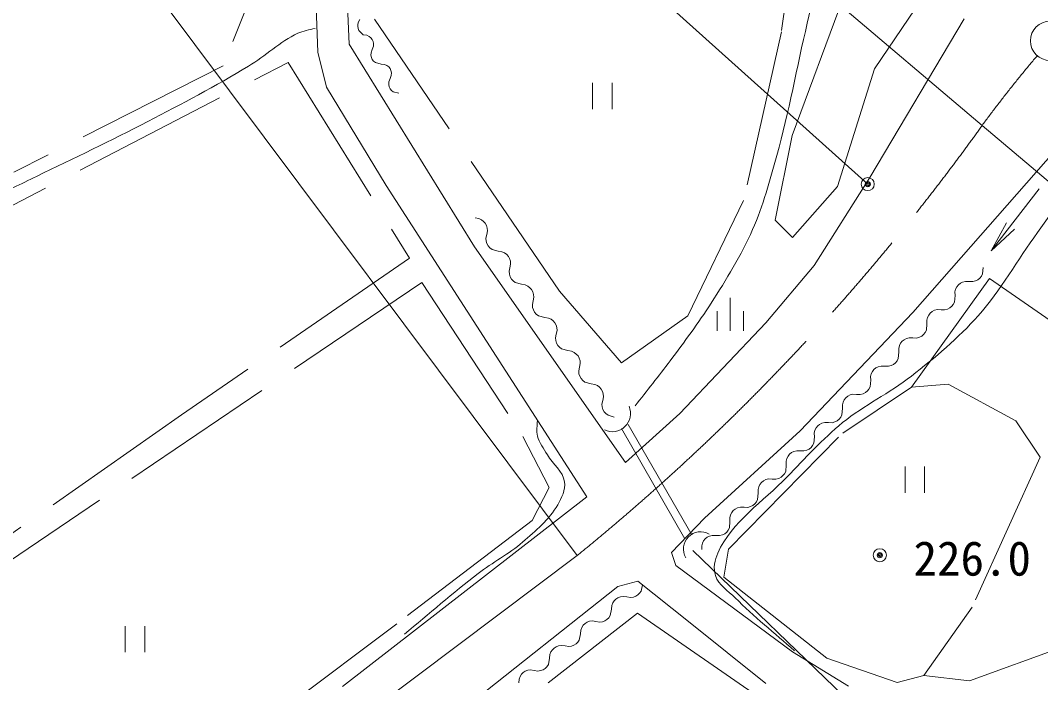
# Model space of a CAD drawing. Units: millimetres, scale not verified. Extents: x 40000 to 680000, y 20000 to 380000.
# Drawn here: x 213083 to 252086, y 268086 to 293420 of the extents above; entities that cross this region are included whole.
import ezdxf
from ezdxf.enums import TextEntityAlignment as Align

# ---------------------------------------------------------------- set-up
doc = ezdxf.new("R2010")
doc.units = ezdxf.units.MM
doc.header["$LTSCALE"] = 1000
doc.header["$PDMODE"] = 32
doc.header["$PDSIZE"] = 500
doc.linetypes.add('CHAIN', pattern=[18.5, 12, -1.5, 3.5, -1.5])
doc.linetypes.add('DASHED', pattern=[7.5, 6, -1.5])
for name, color, linetype, lineweight in [('M-BGD', 7, 'Continuous', 13), ('M-BGD-EXST', 7, 'Continuous', 13), ('M-BMK', 2, 'CHAIN', 13), ('M-BMK-SRVR', 3, 'Continuous', 13), ('M-STR-HTXT', 7, 'Continuous', 13)]:
    doc.layers.add(name, color=color, linetype=linetype, lineweight=lineweight)
doc.styles.add('ＭＳ ゴシック', font='')
doc.styles.get('ＭＳ ゴシック').set_extended_font_data('MS Gothic')

# ---------------------------------------------------------------- blocks, each defined once
blk = doc.blocks.new('open_arrow')
at = {"color": 0, "linetype": 'Continuous', "lineweight": -2}
blk.add_lwpolyline([(7.5, 1.25), (0, 0), (7.5, -1.25)], dxfattribs=at)

msp = doc.modelspace()

# ---------------------------------------------------------------- linework, layer by layer
at = {"layer": 'M-BGD'}
for p, q in [((224223, 299042), (224454, 292200)), ((225649, 292509), (225379, 298849)), ((226012, 293365), (225985, 293280)), ((226066, 293452), (226012, 293365)), ((249162, 293475), (245564, 287411)), ((225985, 293280), (225979, 293195)), ((225979, 293195), (225992, 293111)), ((225992, 293111), (226027, 293028)), ((226027, 293028), (226193, 292867)), ((226193, 292867), (226323, 292850)), ((226323, 292850), (226414, 292810)), ((226414, 292810), (226483, 292756)), ((226483, 292756), (226534, 292692)), ((226534, 292692), (226569, 292617)), ((226569, 292617), (226585, 292531)), ((226585, 292531), (226578, 292431)), ((224454, 292200), (224788, 290870)), ((230448, 284761), (225649, 292509)), ((226490, 292185), (226483, 292086)), ((226534, 292308), (226490, 292185)), ((226578, 292431), (226534, 292308)), ((226483, 292086), (226500, 292000)), ((226500, 292000), (226534, 291925)), ((226534, 291925), (226585, 291860)), ((226585, 291860), (226654, 291807)), ((226654, 291807), (226875, 291750)), ((226875, 291750), (227004, 291733)), ((227004, 291733), (227096, 291693)), ((227096, 291693), (227165, 291640)), ((227165, 291640), (227216, 291575)), ((227216, 291575), (227250, 291500)), ((227250, 291500), (227267, 291414)), ((227267, 291414), (227260, 291314)), ((227172, 291069), (227165, 290969)), ((227165, 290969), (227181, 290883)), ((227216, 291192), (227172, 291069)), ((227260, 291314), (227216, 291192)), ((224788, 290870), (227062, 287106)), ((227181, 290883), (227216, 290808)), ((227216, 290808), (227267, 290744)), ((227267, 290744), (227336, 290690)), ((227336, 290690), (227557, 290633)), ((247208, 282244), (252650, 288461)), ((227062, 287106), (234733, 275195)), ((245564, 287411), (243431, 284045)), ((250203, 284607), (252037, 286981)), ((230467, 285861), (230606, 285840)), ((230606, 285840), (230708, 285794)), ((230708, 285794), (230789, 285732)), ((230789, 285732), (230853, 285659)), ((230853, 285659), (230900, 285574)), ((230900, 285574), (230930, 285477)), ((230910, 285227), (230882, 285089)), ((230938, 285364), (230910, 285227)), ((230930, 285477), (230938, 285364)), ((236223, 276502), (230448, 284761)), ((230882, 285089), (230891, 284977)), ((230891, 284977), (230921, 284880)), ((230921, 284880), (230968, 284795)), ((230968, 284795), (231032, 284721)), ((231032, 284721), (231113, 284660)), ((231113, 284660), (231354, 284592)), ((231354, 284592), (231493, 284571)), ((231493, 284571), (231595, 284525)), ((231595, 284525), (231676, 284463)), ((231676, 284463), (231740, 284389)), ((231740, 284389), (231787, 284305)), ((231797, 283958), (231770, 283820)), ((231787, 284305), (231817, 284207)), ((231825, 284095), (231797, 283958)), ((231817, 284207), (231825, 284095)), ((243431, 284045), (241581, 281847)), ((249871, 283724), (249892, 283972)), ((231770, 283820), (231778, 283708)), ((231778, 283708), (231808, 283611)), ((231808, 283611), (231855, 283526)), ((249691, 283500), (249765, 283561)), ((249765, 283561), (249825, 283635)), ((249825, 283635), (249871, 283724)), ((231855, 283526), (231919, 283452)), ((231919, 283452), (232000, 283390)), ((232000, 283390), (232241, 283323)), ((232241, 283323), (232380, 283302)), ((232380, 283302), (232482, 283256)), ((232482, 283256), (232563, 283194)), ((232563, 283194), (232627, 283120)), ((248838, 283139), (248884, 283229)), ((248884, 283229), (248944, 283303)), ((248944, 283303), (249018, 283364)), ((249018, 283364), (249107, 283409)), ((249107, 283409), (249215, 283436)), ((249215, 283436), (249354, 283432)), ((249354, 283432), (249494, 283428)), ((249494, 283428), (249602, 283455)), ((249602, 283455), (249691, 283500)), ((232627, 283120), (232674, 283035)), ((232674, 283035), (232704, 282938)), ((232713, 282826), (232685, 282688)), ((232704, 282938), (232713, 282826)), ((248795, 282645), (248817, 282892)), ((248812, 283031), (248838, 283139)), ((248817, 282892), (248812, 283031)), ((232685, 282688), (232657, 282551)), ((232657, 282551), (232665, 282439)), ((232665, 282439), (232695, 282342)), ((248526, 282375), (248615, 282421)), ((248615, 282421), (248690, 282481)), ((248690, 282481), (248750, 282556)), ((248750, 282556), (248795, 282645)), ((232695, 282342), (232742, 282257)), ((232742, 282257), (232806, 282183)), ((232806, 282183), (232887, 282121)), ((232887, 282121), (233128, 282054)), ((233128, 282054), (233267, 282033)), ((233267, 282033), (233370, 281986)), ((242900, 277713), (247208, 282244)), ((247736, 281952), (247763, 282060)), ((247763, 282060), (247808, 282149)), ((247808, 282149), (247868, 282224)), ((247868, 282224), (247943, 282284)), ((247943, 282284), (248032, 282330)), ((248032, 282330), (248140, 282357)), ((248140, 282357), (248279, 282352)), ((248279, 282352), (248418, 282348)), ((248418, 282348), (248526, 282375)), ((233370, 281986), (233450, 281925)), ((233450, 281925), (233514, 281851)), ((233514, 281851), (233561, 281766)), ((233561, 281766), (233591, 281669)), ((233591, 281669), (233600, 281557)), ((241581, 281847), (238292, 278378)), ((247720, 281565), (247741, 281812)), ((247741, 281812), (247736, 281952)), ((233572, 281419), (233544, 281282)), ((233544, 281282), (233552, 281169)), ((233600, 281557), (233572, 281419)), ((246867, 281204), (246956, 281250)), ((246956, 281250), (247064, 281277)), ((247064, 281277), (247203, 281273)), ((247203, 281273), (247343, 281268)), ((247343, 281268), (247451, 281295)), ((247451, 281295), (247540, 281341)), ((247540, 281341), (247614, 281401)), ((247614, 281401), (247674, 281476)), ((247674, 281476), (247720, 281565)), ((233552, 281169), (233582, 281072)), ((233582, 281072), (233630, 280987)), ((233630, 280987), (233693, 280914)), ((233693, 280914), (233774, 280852)), ((233774, 280852), (234015, 280785)), ((246661, 280872), (246687, 280980)), ((246666, 280733), (246661, 280872)), ((246687, 280980), (246733, 281069)), ((246733, 281069), (246793, 281144)), ((246793, 281144), (246867, 281204)), ((234015, 280785), (234154, 280764)), ((234154, 280764), (234257, 280717)), ((234257, 280717), (234337, 280656)), ((234337, 280656), (234401, 280582)), ((234401, 280582), (234448, 280497)), ((234448, 280497), (234478, 280400)), ((246599, 280396), (246644, 280485)), ((246644, 280485), (246666, 280733)), ((234459, 280150), (234431, 280013)), ((234487, 280288), (234459, 280150)), ((234478, 280400), (234487, 280288)), ((245657, 279990), (245717, 280064)), ((245717, 280064), (245791, 280125)), ((245791, 280125), (245881, 280170)), ((245881, 280170), (245989, 280197)), ((245989, 280197), (246128, 280193)), ((246128, 280193), (246267, 280189)), ((246267, 280189), (246375, 280216)), ((246375, 280216), (246464, 280261)), ((246464, 280261), (246538, 280322)), ((246538, 280322), (246599, 280396)), ((234431, 280013), (234439, 279900)), ((234439, 279900), (234469, 279803)), ((234469, 279803), (234517, 279718)), ((234517, 279718), (234580, 279645)), ((245585, 279792), (245612, 279900)), ((245590, 279653), (245585, 279792)), ((245612, 279900), (245657, 279990)), ((234580, 279645), (234661, 279583)), ((234661, 279583), (234902, 279516)), ((234902, 279516), (235041, 279494)), ((235041, 279494), (235144, 279448)), ((235144, 279448), (235225, 279386)), ((235225, 279386), (235288, 279313)), ((235288, 279313), (235335, 279228)), ((245463, 279242), (245523, 279316)), ((245523, 279316), (245568, 279406)), ((245568, 279406), (245590, 279653)), ((235346, 278881), (235318, 278743)), ((235335, 279228), (235366, 279131)), ((235374, 279019), (235346, 278881)), ((235366, 279131), (235374, 279019)), ((244536, 278821), (244581, 278910)), ((244581, 278910), (244642, 278985)), ((244642, 278985), (244716, 279045)), ((244716, 279045), (244805, 279091)), ((244805, 279091), (244913, 279118)), ((244913, 279118), (245052, 279113)), ((245052, 279113), (245192, 279109)), ((245192, 279109), (245300, 279136)), ((245300, 279136), (245389, 279182)), ((245389, 279182), (245463, 279242)), ((235318, 278743), (235326, 278631)), ((235326, 278631), (235356, 278534)), ((235356, 278534), (235404, 278449)), ((244493, 278326), (244514, 278573)), ((244510, 278713), (244536, 278821)), ((244514, 278573), (244510, 278713)), ((235404, 278449), (235467, 278375)), ((235467, 278375), (235548, 278314)), ((235548, 278314), (235789, 278246)), ((238292, 278378), (236223, 276502)), ((244224, 278056), (244313, 278102)), ((244313, 278102), (244387, 278162)), ((244387, 278162), (244448, 278237)), ((244448, 278237), (244493, 278326)), ((239242, 274381), (242900, 277713)), ((243434, 277633), (243461, 277741)), ((243461, 277741), (243506, 277830)), ((243506, 277830), (243566, 277905)), ((243566, 277905), (243640, 277965)), ((243640, 277965), (243729, 278011)), ((243729, 278011), (243837, 278038)), ((243837, 278038), (243977, 278034)), ((243977, 278034), (244116, 278029)), ((244116, 278029), (244224, 278056)), ((243417, 277246), (243439, 277494)), ((243439, 277494), (243434, 277633)), ((242565, 276886), (242654, 276931)), ((242654, 276931), (242762, 276958)), ((242762, 276958), (242901, 276954)), ((242901, 276954), (243040, 276950)), ((243040, 276950), (243148, 276977)), ((243148, 276977), (243238, 277022)), ((243238, 277022), (243312, 277083)), ((243312, 277083), (243372, 277157)), ((243372, 277157), (243417, 277246)), ((242359, 276553), (242385, 276661)), ((242363, 276414), (242359, 276553)), ((242385, 276661), (242430, 276751)), ((242430, 276751), (242491, 276825)), ((242491, 276825), (242565, 276886)), ((242296, 276077), (242342, 276167)), ((242342, 276167), (242363, 276414)), ((241415, 275745), (241489, 275806)), ((241489, 275806), (241578, 275852)), ((241578, 275852), (241686, 275879)), ((241686, 275879), (241826, 275874)), ((241826, 275874), (241965, 275870)), ((241965, 275870), (242073, 275897)), ((242073, 275897), (242162, 275942)), ((242162, 275942), (242236, 276003)), ((242236, 276003), (242296, 276077)), ((241283, 275474), (241309, 275582)), ((241288, 275334), (241283, 275474)), ((241309, 275582), (241355, 275671)), ((241355, 275671), (241415, 275745)), ((234733, 275195), (225395, 267939)), ((241161, 274923), (241221, 274998)), ((241221, 274998), (241266, 275087)), ((241266, 275087), (241288, 275334)), ((240234, 274502), (240279, 274591)), ((240279, 274591), (240339, 274666)), ((240339, 274666), (240414, 274726)), ((240414, 274726), (240503, 274772)), ((240503, 274772), (240611, 274799)), ((240611, 274799), (240750, 274795)), ((240750, 274795), (240889, 274790)), ((240889, 274790), (240997, 274817)), ((240997, 274817), (241086, 274863)), ((241086, 274863), (241161, 274923)), ((237974, 273062), (239242, 274381)), ((240191, 274007), (240212, 274255)), ((240207, 274394), (240234, 274502)), ((240212, 274255), (240207, 274394)), ((240011, 273783), (240085, 273844)), ((240085, 273844), (240145, 273918)), ((240145, 273918), (240191, 274007)), ((239132, 273314), (239158, 273422)), ((239158, 273422), (239204, 273512)), ((239204, 273512), (239264, 273586)), ((239264, 273586), (239338, 273647)), ((239338, 273647), (239427, 273692)), ((239427, 273692), (239535, 273719)), ((239535, 273719), (239674, 273715)), ((239674, 273715), (239814, 273711)), ((239814, 273711), (239922, 273737)), ((239922, 273737), (240011, 273783)), ((238140, 272570), (237974, 273062)), ((239137, 273175), (239132, 273314)), ((242600, 269258), (238140, 272570)), ((235920, 271762), (236693, 271964)), ((236693, 271964), (238623, 270423)), ((220207, 259309), (235920, 271762)), ((236690, 271440), (236757, 271506)), ((236757, 271506), (236812, 271589)), ((236812, 271589), (236861, 271831)), ((235690, 271032), (235728, 271135)), ((235728, 271135), (235783, 271218)), ((235783, 271218), (235850, 271284)), ((235850, 271284), (235930, 271335)), ((235930, 271335), (236023, 271370)), ((236023, 271370), (236133, 271383)), ((236133, 271383), (236270, 271362)), ((236270, 271362), (236407, 271341)), ((236407, 271341), (236517, 271354)), ((236517, 271354), (236610, 271389)), ((236610, 271389), (236690, 271440)), ((235631, 270651), (235679, 270893)), ((235679, 270893), (235690, 271032)), ((234602, 270281), (234669, 270347)), ((234669, 270347), (234749, 270398)), ((234749, 270398), (234842, 270432)), ((234842, 270432), (234952, 270446)), ((234952, 270446), (235089, 270425)), ((235089, 270425), (235226, 270404)), ((235226, 270404), (235335, 270417)), ((235335, 270417), (235429, 270452)), ((235429, 270452), (235508, 270502)), ((235508, 270502), (235576, 270569)), ((235576, 270569), (235631, 270651)), ((238623, 270423), (241576, 268050)), ((234450, 269714), (234498, 269956)), ((234498, 269956), (234509, 270094)), ((234509, 270094), (234547, 270198)), ((234547, 270198), (234602, 270281)), ((234154, 269480), (234247, 269514)), ((234247, 269514), (234327, 269565)), ((234327, 269565), (234395, 269632)), ((234395, 269632), (234450, 269714)), ((233317, 269019), (233328, 269157)), ((233328, 269157), (233366, 269261)), ((233366, 269261), (233420, 269344)), ((233420, 269344), (233488, 269410)), ((233488, 269410), (233568, 269461)), ((233568, 269461), (233661, 269495)), ((233661, 269495), (233771, 269509)), ((233771, 269509), (233908, 269488)), ((233908, 269488), (234045, 269467)), ((234045, 269467), (234154, 269480)), ((244747, 267956), (242600, 269258)), ((233214, 268694), (233268, 268777)), ((233268, 268777), (233317, 269019)), ((232185, 268324), (232239, 268407)), ((232239, 268407), (232307, 268473)), ((232307, 268473), (232387, 268524)), ((232387, 268524), (232480, 268558)), ((232480, 268558), (232589, 268572)), ((232589, 268572), (232726, 268550)), ((232726, 268550), (232864, 268529)), ((232864, 268529), (232973, 268543)), ((232973, 268543), (233066, 268577)), ((233066, 268577), (233146, 268628)), ((233146, 268628), (233214, 268694)), ((232136, 268082), (232146, 268220)), ((232146, 268220), (232185, 268324))]:
    msp.add_line(p, q, dxfattribs=at)
at = {"layer": 'M-BGD', "linetype": 'DASHED'}
for p, q in [((243045, 298975), (242175, 292987)), ((245734, 291564), (250655, 298857)), ((223413, 298197), (220834, 291676)), ((244627, 294509), (242592, 289015)), ((233697, 283066), (226622, 293461)), ((242175, 292987), (240733, 286524)), ((208714, 284243), (223318, 291812)), ((223318, 291812), (227962, 284322)), ((220834, 291676), (212830, 287615)), ((244318, 287061), (245734, 291564)), ((242592, 289015), (241938, 285778)), ((242605, 285111), (244318, 287061)), ((240733, 286524), (238598, 282118)), ((241938, 285778), (242605, 285111)), ((227962, 284322), (219247, 278334)), ((211133, 271701), (228435, 283394)), ((228435, 283394), (232295, 277505)), ((250136, 283544), (247152, 279394)), ((260195, 276568), (250136, 283544)), ((236069, 280319), (233697, 283066)), ((238598, 282118), (236069, 280319)), ((244523, 277635), (247152, 279394)), ((247152, 279394), (248555, 279503)), ((248555, 279503), (251144, 278100)), ((219247, 278334), (210779, 272400)), ((251144, 278100), (252073, 276716)), ((236065, 277806), (238491, 273585)), ((236325, 277955), (238751, 273735)), ((232295, 277505), (233297, 275555)), ((240156, 273189), (244523, 277635)), ((252073, 276716), (249464, 270966)), ((233297, 275555), (232651, 274290)), ((232651, 274290), (227473, 270338)), ((239978, 272122), (240156, 273189)), ((243911, 269019), (239978, 272122)), ((215534, 254220), (236679, 270741)), ((236679, 270741), (241600, 267342)), ((249464, 270966), (247626, 268357)), ((227473, 270338), (218831, 263842)), ((249365, 268150), (253061, 269493)), ((246598, 268090), (243911, 269019)), ((247626, 268357), (246598, 268090)), ((247626, 268357), (249365, 268150))]:
    msp.add_line(p, q, dxfattribs=at)
at = {"layer": 'M-BGD'}
for centre, radius, start, end in [((235713, 278383), 697, 244.5362, 23.0364), ((239088, 273196), 658, 60.2346, 210.1387)]:
    msp.add_arc(centre, radius, start, end, dxfattribs=at)
for points, knots in [([(236583, 278670), (237031, 279246), (237490, 279813), (237925, 280399), (238461, 281121), (239006, 281838), (239488, 282598), (240066, 283509), (240643, 284431), (241078, 285419), (241479, 286329), (241739, 287296), (242005, 288254), (242468, 289922), (242767, 291632), (243167, 293316), (243507, 294752), (243810, 296199), (244218, 297617), (244485, 298546), (244625, 299546), (245130, 300369), (245511, 300989), (246154, 301402), (246666, 301918)], [0, 0, 0, 0, 1, 1, 1, 2, 2, 2, 3, 3, 3, 4, 4, 4, 5, 5, 5, 6, 6, 6, 7, 7, 7, 8, 8, 8, 8]), ([(242675, 269303), (241920, 269979), (241125, 270613), (240409, 271330), (240141, 271598), (239769, 271818), (239653, 272178), (239564, 272455), (239626, 272779), (239745, 273044), (240283, 274241), (241482, 275012), (242393, 275956), (243080, 276669), (243751, 277406), (244518, 278032), (245338, 278701), (246314, 279160), (247147, 279813), (248051, 280522), (248940, 281265), (249702, 282123), (250567, 283095), (251203, 284249), (251963, 285305), (252653, 286263), (253328, 287234), (254051, 288167), (254889, 289248), (255763, 290301), (256656, 291337), (257828, 292696), (259022, 294038), (260268, 295330), (260920, 296006), (261614, 296640), (262287, 297295)], [0, 0, 0, 0, 1, 1, 1, 2, 2, 2, 3, 3, 3, 4, 4, 4, 5, 5, 5, 6, 6, 6, 7, 7, 7, 8, 8, 8, 9, 9, 9, 10, 10, 10, 11, 11, 11, 12, 12, 12, 12]), ([(202548, 279060), (203312, 279997), (204013, 280989), (204840, 281871), (205479, 282552), (206153, 283207), (206893, 283776), (207546, 284279), (208266, 284691), (208983, 285098), (209942, 285642), (210946, 286101), (211934, 286591), (212520, 286883), (213110, 287164), (213698, 287452), (215119, 288149), (216554, 288819), (217957, 289551), (219255, 290227), (220552, 290908), (221802, 291667), (222448, 292059), (223004, 292607), (223689, 292926), (223896, 293022), (224128, 293053), (224347, 293116)], [0, 0, 0, 0, 1, 1, 1, 2, 2, 2, 3, 3, 3, 4, 4, 4, 5, 5, 5, 6, 6, 6, 7, 7, 7, 8, 8, 8, 9, 9, 9, 9]), ([(227762, 269936), (228702, 270711), (229615, 271520), (230583, 272260), (231135, 272682), (231760, 273008), (232284, 273463), (232776, 273891), (233300, 274323), (233626, 274888), (233778, 275151), (233929, 275461), (233887, 275762), (233831, 276168), (233435, 276446), (233229, 276801), (233093, 277035), (232914, 277257), (232848, 277520), (232800, 277713), (232848, 277917), (232848, 278116)], [0, 0, 0, 0, 1, 1, 1, 2, 2, 2, 3, 3, 3, 4, 4, 4, 5, 5, 5, 6, 6, 6, 7, 7, 7, 7])]:
    msp.add_open_spline(points, degree=3, knots=knots, dxfattribs=at)
at = {"layer": 'M-BGD-EXST'}
for p, q in [((229720, 301315), (245479, 287156)), ((234958, 291030), (234958, 290030)), ((235708, 291030), (235708, 290030)), ((240224, 282800), (240224, 281550)), ((239724, 282300), (239724, 281550)), ((240724, 282300), (240724, 281550)), ((246904, 276351), (246904, 275351)), ((247654, 276351), (247654, 275351)), ((217084, 270245), (217084, 269245)), ((217834, 270245), (217834, 269245))]:
    msp.add_line(p, q, dxfattribs=at)
for centre, radius in [((245479, 287156), 100), ((245479, 287156), 60), ((245940, 272960), 100), ((245940, 272960), 60)]:
    msp.add_circle(centre, radius, dxfattribs=at)
for p in [(245479, 287156), (245940, 272960)]:
    msp.add_point(p, dxfattribs=at)
at = {"layer": 'M-BMK'}
msp.add_line((234367, 272947), (211302, 255596), dxfattribs=at)
for centre, radius, start, end in [((289672, 260132), 49420, 139.741, 143.6818), ((180951, 338730), 84740, 309.07645, 324.40016)]:
    msp.add_arc(centre, radius, start, end, dxfattribs=at)
at = {"layer": 'M-BMK-SRVR'}
msp.add_circle((252447, 292638), 750, dxfattribs=at)
at = {"layer": 'M-STR-HTXT'}
for p, q in [((226405, 309266), (249853, 289402)), ((234367, 272947), (216331, 297083)), ((249853, 289402), (272846, 269921)), ((262385, 250378), (238789, 273144))]:
    msp.add_line(p, q, dxfattribs=at)

# ---------------------------------------------------------------- block references
at = {"layer": 'M-BGD', "xscale": 160, "yscale": 160, "rotation": 52.3}
msp.add_blockref('open_arrow', (250203, 284607), dxfattribs=at)

# ---------------------------------------------------------------- texts
at = {"layer": 'M-BGD-EXST', "style": 'ＭＳ ゴシック'}
msp.add_text('226.0', height=1320, dxfattribs=at).set_placement((249475, 272838), align=Align.MIDDLE_CENTER)

doc.saveas('drawing.dxf')
